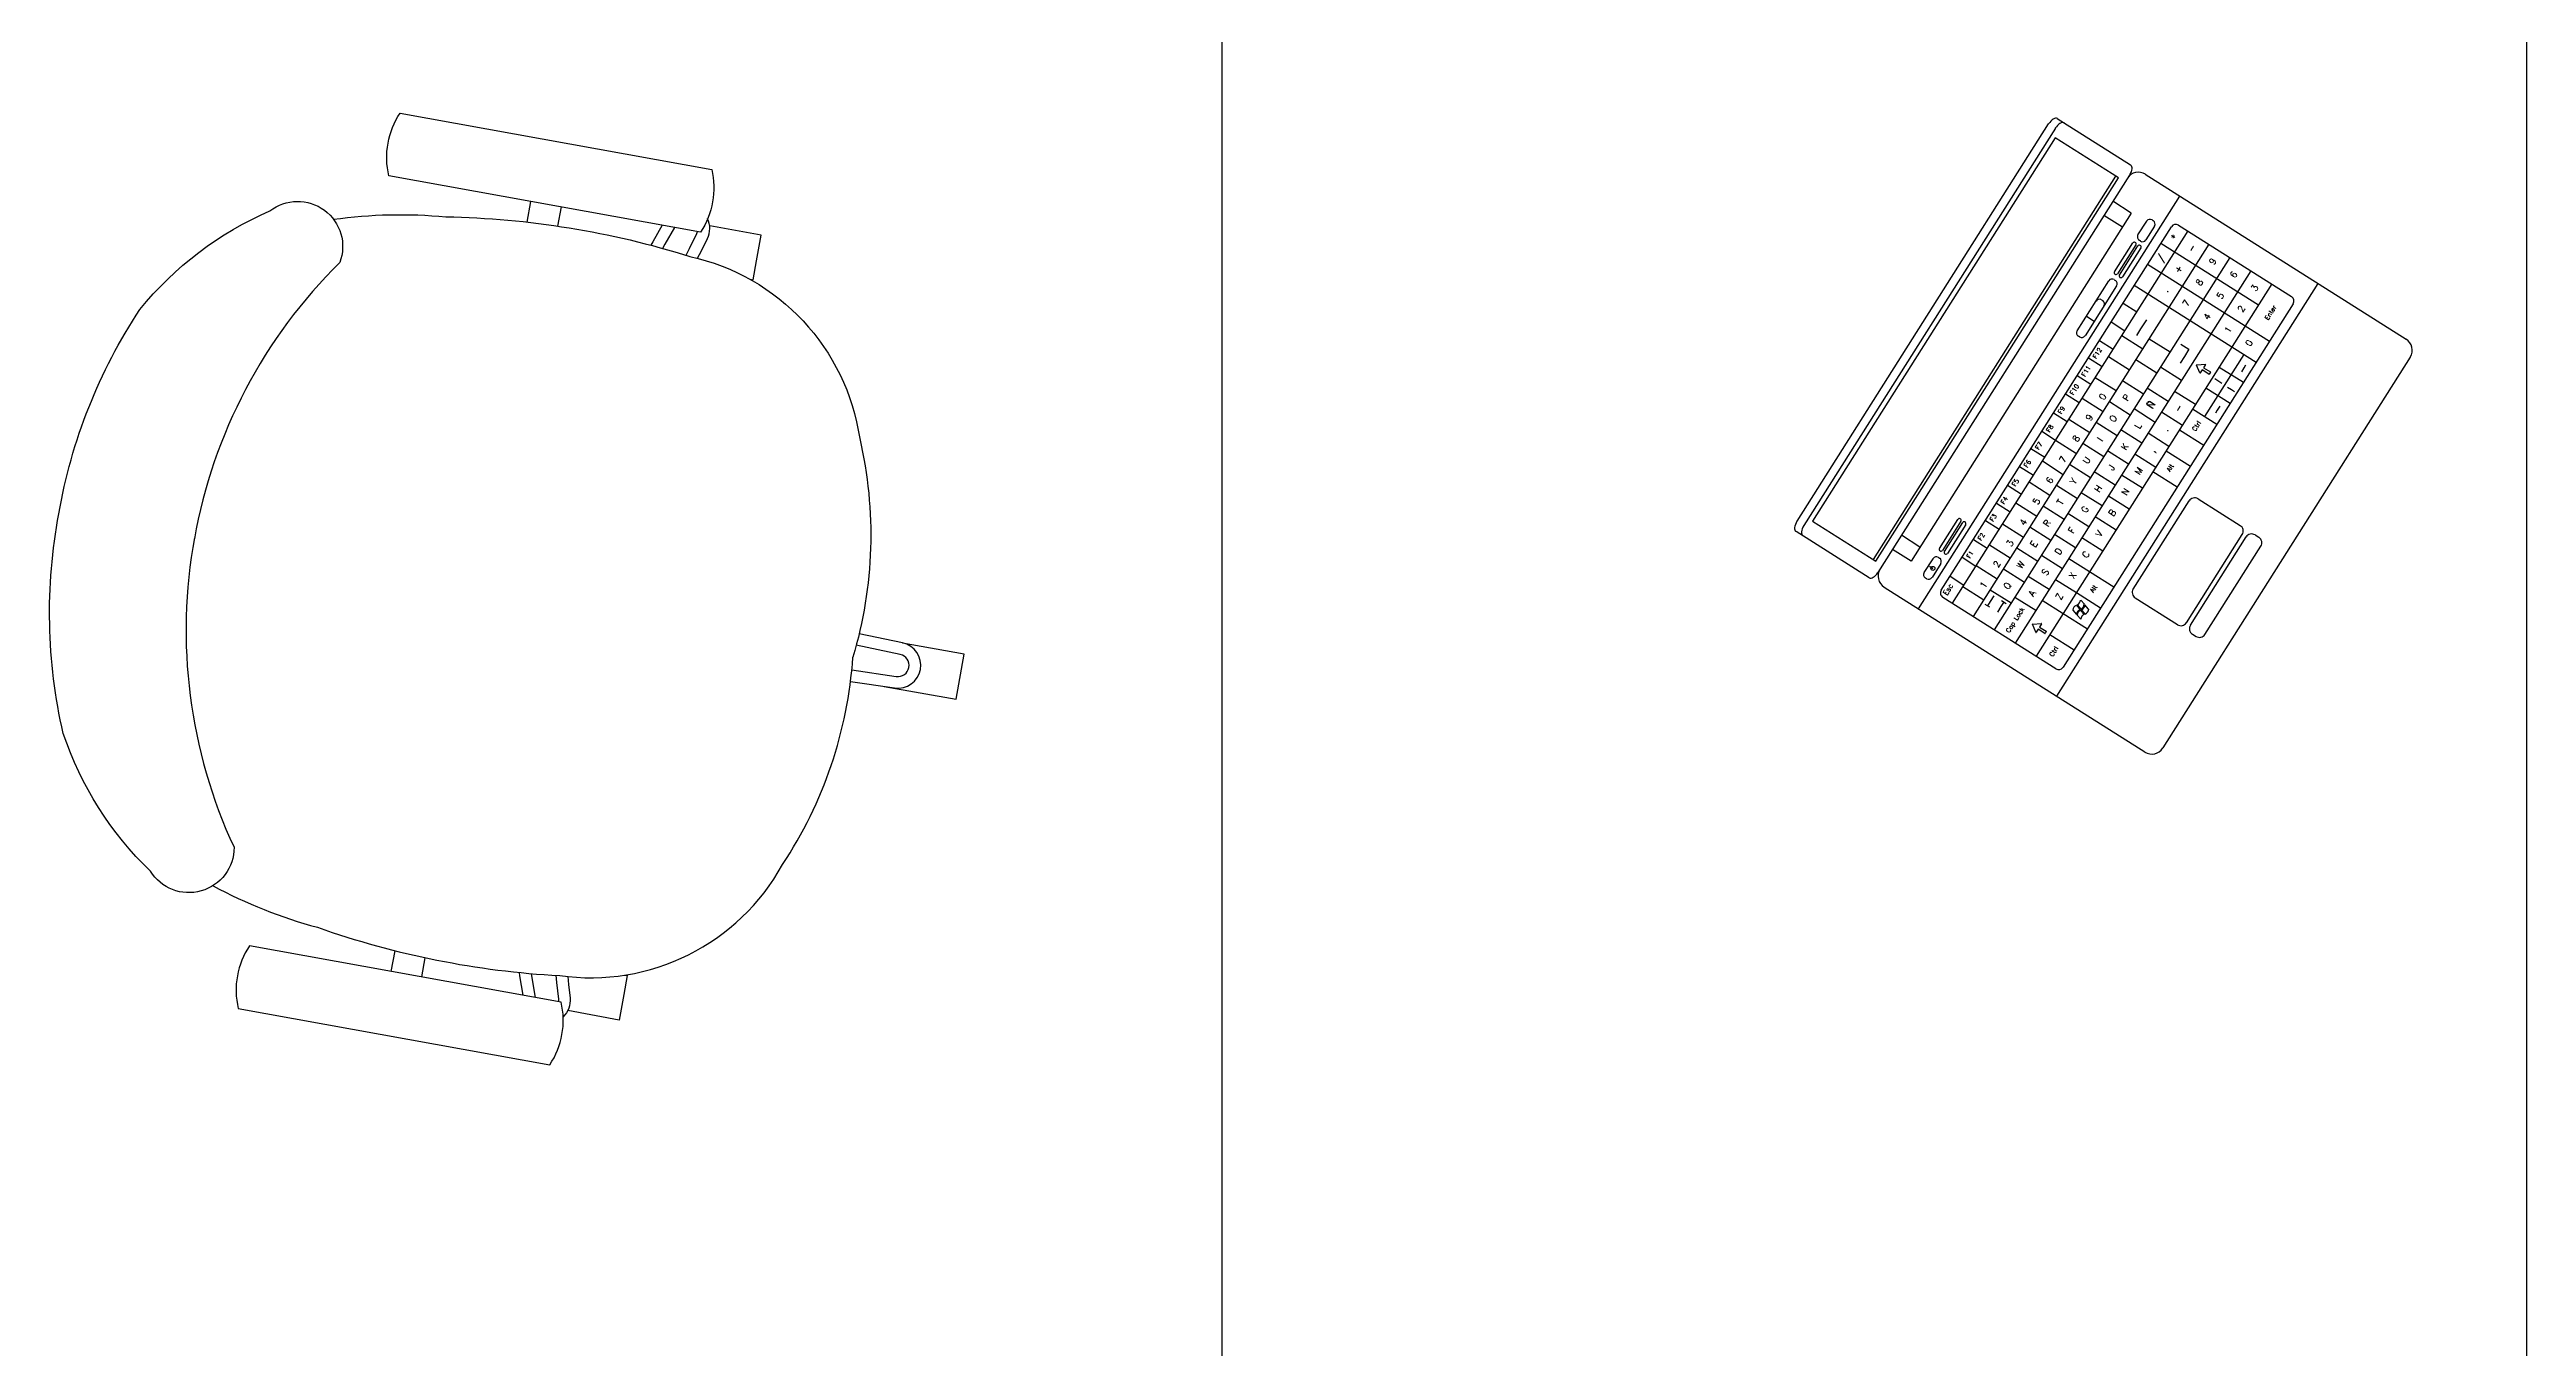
# Model space of a CAD drawing. Header units: millimetres. Extents: x 515 to 43442, y -1882 to 9936.
# Drawn here: x 16446.1 to 16635.9, y 1600.3 to 1699.9 of the extents above; entities that cross this region are included whole.
import ezdxf
from ezdxf.enums import TextEntityAlignment as Align

# ---------------------------------------------------------------- set-up
doc = ezdxf.new("R2010")
doc.units = ezdxf.units.MM
doc.layers.add('ARREDI_LINEE', color=33, linetype='Continuous', lineweight=9)
doc.styles.add('Romand', font='romand.shx', dxfattribs={"bigfont": '@extfont2.shx'})

# ---------------------------------------------------------------- blocks, each defined once
blk = doc.blocks.new('A$Cb0c9be81')
at = {"color": 0, "lineweight": -2}
for p, q in [((-58.33, 25.09), (-44.99, 44.62)), ((-43.6, 44.88), (-14.32, 24.87)), ((-18.57, 16.88), (-49.5, 38.02)), ((-54.35, 27.49), (-48.56, 35.95)), ((-49.58, 34.47), (-21.69, 15.4)), ((-48, 36.06), (-20.78, 17.44)), ((-53, 26.09), (-48.01, 33.39)), ((-51.43, 25.02), (-45.2, 34.14)), ((-50.65, 32.9), (-22.76, 13.83)), ((-49.87, 23.94), (-43.63, 33.07)), ((-43.23, 32.13), (-43.45, 32.28)), ((-30.39, 32.52), (-30.21, 32.79)), ((-22.91, 28.4), (-29.51, 32.92)), ((-51.72, 31.33), (-23.83, 12.27)), ((-39.6, 28.98), (-44.25, 32.16)), ((-43.36, 30.22), (-42.12, 32.03)), ((-42.94, 31.93), (-43.23, 32.13)), ((-41.8, 30.81), (-41.6, 31.1)), ((-41.79, 29.15), (-40.55, 30.96)), ((-41.6, 31.1), (-41.45, 31.32)), ((-33.31, 28.24), (-31.15, 31.4)), ((-23.85, 27.02), (-30.46, 31.53)), ((-23.66, 27.31), (-30.26, 31.82)), ((-52.79, 29.76), (-24.9, 10.7)), ((-43.6, 28.52), (-43.61, 29.17)), ((-43.58, 29.19), (-43.35, 29.03)), ((-42.96, 28.73), (-43.57, 28.5)), ((-43.35, 29.03), (-43.01, 29.53)), ((-42.84, 29.42), (-43.18, 28.92)), ((-43.18, 28.92), (-42.96, 28.76)), ((-42.98, 29.53), (-42.85, 29.44)), ((-42.3, 30.08), (-42.46, 29.86)), ((-42.1, 30.37), (-42.3, 30.08)), ((-40.35, 30.16), (-40.06, 29.96)), ((-40.22, 28.07), (-38.98, 29.89)), ((-40.06, 29.96), (-39.84, 29.81)), ((-38.66, 27), (-37.42, 28.82)), ((-25.64, 6.54), (-56.57, 27.68)), ((-27.01, 8.32), (-54.24, 26.94)), ((-53.87, 28.19), (-25.98, 9.13)), ((-45.21, 27.35), (-44.8, 27.95)), ((-44.8, 27.95), (-44.26, 27.58)), ((-44.26, 27.58), (-43.77, 27.24)), ((-43.53, 25.73), (-42.46, 27.3)), ((-41.64, 26.74), (-40.57, 28.31)), ((-40.07, 25.67), (-39, 27.24)), ((-37.09, 25.93), (-35.85, 27.75)), ((-35.52, 24.86), (-34.28, 26.68)), ((-26.58, 23.03), (-33.18, 27.55)), ((-22.96, 27.44), (-22.78, 27.71)), ((-54.82, 25.48), (-54.76, 25.57)), ((-53.71, 24.36), (-54.74, 25.07)), ((-54.34, 25.65), (-53.3, 24.94)), ((-47.18, 24.77), (-46.5, 24.31)), ((-45.72, 24.93), (-44.65, 26.5)), ((-44.16, 23.86), (-43.08, 25.43)), ((-41.96, 24.66), (-40.89, 26.23)), ((-40.94, 24.72), (-40.88, 24.73)), ((-40.92, 24.71), (-40.94, 24.72)), ((-40.92, 24.79), (-40.64, 25.21)), ((-40.9, 24.78), (-40.92, 24.79)), ((-40.89, 24.72), (-40.92, 24.71)), ((-40.66, 25.13), (-40.9, 24.78)), ((-40.84, 24.68), (-40.89, 24.72)), ((-40.88, 24.73), (-40.83, 24.7)), ((-40.81, 24.6), (-40.84, 24.68)), ((-40.83, 24.7), (-40.79, 24.62)), ((-40.65, 24.61), (-40.66, 25.13)), ((-40.36, 25.02), (-40.65, 24.61)), ((-40.64, 25.21), (-40.63, 24.68)), ((-40.63, 24.68), (-40.38, 25.03)), ((-40.4, 23.59), (-39.32, 25.16)), ((-40.38, 25.03), (-40.36, 25.02)), ((-38.5, 24.6), (-37.43, 26.16)), ((-36.94, 23.52), (-35.86, 25.09)), ((-23.72, 26.32), (-25.88, 23.16)), ((-62.84, 18.5), (-59.09, 23.98)), ((-58.12, 23.03), (-61.36, 18.29)), ((-58.32, 23.87), (-28.55, 3.52)), ((-58.27, 22.81), (-29.56, 3.18)), ((-29.41, 3.4), (-58.12, 23.03)), ((-55.4, 23.91), (-56.35, 22.53)), ((-55.4, 23.91), (-29.33, 6.09)), ((-54.34, 23.19), (-55.29, 21.8)), ((-53.23, 24.53), (-53.29, 24.44)), ((-50.93, 22.46), (-53.11, 23.95)), ((-52.96, 24.17), (-50.78, 22.68)), ((-50.68, 22.83), (-52.86, 24.31)), ((-52.71, 24.54), (-50.53, 23.05)), ((-48.52, 23.03), (-47.82, 24.06)), ((-47.11, 22.06), (-46.4, 23.09)), ((-46.5, 24.31), (-46.01, 23.97)), ((-46.04, 22.84), (-44.97, 24.41)), ((-44.47, 21.77), (-43.4, 23.34)), ((-42.59, 22.79), (-41.52, 24.35)), ((-41.02, 21.72), (-39.95, 23.28)), ((-40.76, 24.57), (-40.81, 24.6)), ((-40.79, 24.62), (-40.75, 24.59)), ((-40.69, 24.58), (-40.76, 24.57)), ((-40.75, 24.59), (-40.71, 24.59)), ((-40.71, 24.59), (-40.69, 24.58)), ((-38.83, 22.52), (-37.76, 24.09)), ((-37.26, 21.45), (-36.19, 23.01)), ((-35.37, 22.45), (-34.3, 24.02)), ((-33.8, 21.38), (-32.73, 22.95)), ((-27.4, 3.95), (-14.06, 23.48)), ((-50.34, 22.42), (-50.28, 22.51)), ((-46.52, 19.45), (-50.27, 22.01)), ((-49.86, 22.59), (-46.12, 20.03)), ((-48.83, 21.39), (-48.77, 21.48)), ((-45.73, 21.12), (-45.02, 22.15)), ((-44.43, 20.23), (-43.73, 21.26)), ((-42.9, 20.7), (-41.83, 22.27)), ((-41.34, 19.63), (-40.27, 21.2)), ((-39.46, 20.64), (-38.38, 22.21)), ((-37.89, 19.57), (-36.82, 21.14)), ((-35.69, 20.37), (-34.62, 21.94)), ((-32.23, 20.31), (-31.16, 21.88)), ((-28.03, 19.74), (-26.79, 21.55)), ((-47.62, 20.2), (-47.22, 20.78)), ((-46.04, 19.62), (-46.1, 19.52)), ((-43.09, 19.32), (-42.39, 20.35)), ((-41.72, 18.37), (-41.01, 19.41)), ((-39.77, 18.56), (-38.7, 20.13)), ((-38.2, 17.49), (-37.13, 19.06)), ((-36.32, 18.5), (-35.25, 20.07)), ((-34.75, 17.43), (-33.68, 19)), ((-34.13, 19.3), (-33.06, 20.87)), ((-32.56, 18.23), (-31.49, 19.8)), ((-30.67, 19.24), (-29.6, 20.81)), ((-29.1, 18.17), (-28.03, 19.74)), ((-26.46, 18.67), (-25.22, 20.48)), ((-25.55, 19.25), (-25.88, 18.98)), ((-25.17, 19.56), (-25.49, 19.29)), ((-25.13, 19.01), (-24.8, 19.28)), ((-24.77, 19.21), (-25.09, 18.94)), ((-24.89, 17.59), (-23.65, 19.41)), ((-32.69, -2.53), (-62.46, 17.82)), ((-62.11, 18.33), (-32.34, -2.03)), ((-61.36, 18.29), (-32.65, -1.34)), ((-40.3, 17.4), (-39.59, 18.44)), ((-38.92, 16.46), (-38.21, 17.49)), ((-36.64, 16.42), (-35.56, 17.98)), ((-33.19, 16.36), (-32.11, 17.93)), ((-30.99, 17.16), (-29.92, 18.73)), ((-29.43, 16.09), (-28.35, 17.66)), ((-27.53, 17.1), (-26.46, 18.67)), ((-25.97, 16.03), (-24.89, 17.59)), ((-25.51, 18.69), (-25.18, 18.97)), ((-25.15, 18.9), (-25.48, 18.63)), ((-25.12, 18.34), (-24.79, 18.61)), ((-24.74, 18.66), (-24.41, 18.93)), ((-23.33, 16.52), (-22.09, 18.34)), ((-37.62, 15.58), (-36.92, 16.61)), ((-36.28, 14.66), (-35.58, 15.69)), ((-35.07, 15.34), (-34, 16.91)), ((-33.5, 14.27), (-32.43, 15.84)), ((-31.62, 15.29), (-30.55, 16.86)), ((-30.05, 14.22), (-28.98, 15.79)), ((-27.86, 15.02), (-26.79, 16.59)), ((-20.67, 16.89), (-26.46, 8.43)), ((-26.29, 13.95), (-25.22, 15.52)), ((-24.17, 15.24), (-24.18, 15.89)), ((-24.15, 15.91), (-23.92, 15.75)), ((-23.53, 15.45), (-24.15, 15.22)), ((-23.92, 15.75), (-23.58, 16.25)), ((-23.42, 16.14), (-23.76, 15.64)), ((-23.76, 15.64), (-23.53, 15.48)), ((-23.55, 16.25), (-23.42, 16.16)), ((-34.87, 13.69), (-34.16, 14.72)), ((-33.53, 12.78), (-32.82, 13.81)), ((-31.94, 13.2), (-30.86, 14.77)), ((-30.37, 12.13), (-29.3, 13.7)), ((-28.49, 13.15), (-27.41, 14.71)), ((-26.92, 12.07), (-25.85, 13.64)), ((-32.23, 11.89), (-31.53, 12.92)), ((-30.81, 10.92), (-30.11, 11.95)), ((-28.8, 11.06), (-27.73, 12.63)), ((-27.23, 9.99), (-26.16, 11.56)), ((-26.43, 12.33), (-26.01, 12.05)), ((-25.79, 13.26), (-26.03, 12.92)), ((-26.01, 12.05), (-25.69, 11.83)), ((-25.6, 12.87), (-25.91, 13.09)), ((-25.57, 12), (-25.81, 11.66)), ((-25.18, 12.59), (-25.6, 12.87)), ((-30.22, 8.3), (-32.39, 9.79)), ((-32.24, 10.01), (-30.06, 8.52)), ((-29.97, 8.67), (-32.14, 10.15)), ((-31.99, 10.38), (-29.81, 8.89)), ((-29.48, 10.01), (-28.77, 11.04)), ((-28.06, 9.04), (-27.35, 10.07)), ((-29.52, 8.19), (-29.46, 8.28)), ((-28.41, 7.07), (-29.45, 7.78)), ((-29.05, 8.36), (-28.01, 7.65)), ((-28.89, 7.48), (-28.71, 7.74)), ((-30.38, 6.81), (-31.33, 5.42)), ((-29.33, 6.09), (-30.27, 4.7)), ((-27.93, 7.24), (-27.99, 7.14)), ((-32.65, -1.34), (-29.41, 3.4)), ((-28.17, 2.84), (-31.91, -2.64))]:
    blk.add_line(p, q, dxfattribs=at)
blk.add_circle((-28.71, 7.74), 0.155, dxfattribs=at)
for centre, radius, start, end in [((-44.16, 44.05), 1, 55.6444, 145.6444), ((-48.23, 35.73), 0.4, 55.6444, 145.6444), ((-29.98, 32.23), 0.5, 145.6444, 235.6444), ((-29.79, 32.51), 0.5, 55.6444, 145.6444), ((-30.74, 31.12), 0.5, 55.6444, 145.6444), ((-43.59, 29.17), 0.02, 55.6444, 180.6444), ((-43.58, 28.52), 0.02, 180.6444, 290.6444), ((-42.99, 29.52), 0.02, 55.6444, 145.6444), ((-42.97, 28.75), 0.02, 290.6444, 55.6444), ((-42.86, 29.43), 0.02, 325.6444, 55.6444), ((-54.01, 27.27), 0.4, 145.6444, 235.6444), ((-32.9, 27.96), 0.5, 145.6444, 235.6444), ((-24.14, 26.6), 0.5, 325.6444, 55.6444), ((-23.37, 27.72), 0.5, 235.6444, 325.6444), ((-23.19, 27.99), 0.5, 325.6444, 55.6444), ((-57.51, 24.53), 1, 145.6444, 235.6444), ((-54.57, 25.31), 0.3, 145.6444, 235.6444), ((-54.51, 25.4), 0.3, 55.6444, 145.6444), ((-53.47, 24.7), 0.3, 325.6444, 55.6444), ((-14.88, 24.04), 1, 325.6444, 55.6444), ((-53.54, 24.61), 0.3, 235.6444, 325.6444), ((-53.03, 24.06), 0.134, 145.6444, 235.6444), ((-53.03, 24.06), 0.134, 55.6444, 145.6444), ((-52.78, 24.43), 0.134, 145.6444, 235.6444), ((-52.78, 24.43), 0.134, 55.6444, 145.6444), ((-50.61, 22.94), 0.134, 235.6444, 325.6444), ((-50.61, 22.94), 0.134, 325.6444, 55.6444), ((-26.3, 23.44), 0.5, 235.6444, 325.6444), ((-50.86, 22.57), 0.134, 235.6444, 325.6444), ((-50.86, 22.57), 0.134, 325.6444, 55.6444), ((-50.1, 22.25), 0.3, 145.6444, 235.6444), ((-50.03, 22.34), 0.3, 55.6444, 145.6444), ((-48.58, 21.22), 0.3, 145.6444, 235.6444), ((-48.52, 21.31), 0.3, 55.6444, 145.6444), ((-46.35, 19.69), 0.3, 235.6444, 325.6444), ((-46.29, 19.78), 0.3, 325.6444, 55.6444), ((-25.6, 18.8), 0.446, 21.2371, 83.6073), ((-25.54, 18.85), 0.446, 21.2371, 83.6073), ((-25.21, 19.12), 0.446, 21.2371, 83.6073), ((-24.37, 19.34), 0.412, 197.7167, 264.8643), ((-25.93, 18.53), 0.446, 21.2371, 83.6073), ((-25.09, 18.75), 0.412, 197.7167, 264.8643), ((-24.75, 19.02), 0.412, 197.7167, 264.8643), ((-24.7, 19.07), 0.412, 197.7167, 264.8643), ((-21, 17.11), 0.4, 325.6444, 55.6444), ((-24.16, 15.89), 0.02, 55.6444, 180.6444), ((-24.15, 15.24), 0.02, 180.6444, 290.6444), ((-23.57, 16.24), 0.02, 55.6444, 145.6444), ((-23.54, 15.47), 0.02, 290.6444, 55.6444), ((-23.43, 16.15), 0.02, 325.6444, 55.6444), ((-32.32, 9.9), 0.134, 145.6444, 235.6444), ((-32.32, 9.9), 0.134, 55.6444, 145.6444), ((-32.07, 10.26), 0.134, 145.6444, 235.6444), ((-32.07, 10.26), 0.134, 55.6444, 145.6444), ((-30.14, 8.41), 0.134, 235.6444, 325.6444), ((-30.14, 8.41), 0.134, 325.6444, 55.6444), ((-29.89, 8.78), 0.134, 235.6444, 325.6444), ((-29.89, 8.78), 0.134, 325.6444, 55.6444), ((-29.28, 8.02), 0.3, 145.6444, 235.6444), ((-29.22, 8.11), 0.3, 55.6444, 145.6444), ((-28.18, 7.4), 0.3, 325.6444, 55.6444), ((-26.79, 8.65), 0.4, 235.6444, 325.6444), ((-28.24, 7.31), 0.3, 235.6444, 325.6444), ((-28.23, 4.52), 1, 235.6444, 325.6444)]:
    blk.add_arc(centre, radius, start, end, dxfattribs=at)
at = {"color": 0, "lineweight": -2, "extrusion": (0, 0, -1)}
blk.add_ellipse((-58.52, 23.58), major_axis=(-0.578, 0.395), ratio=0.5, start_param=0, end_param=1.570796, dxfattribs=at)
at = {"color": 0, "lineweight": -2}
for centre, major_axis, start_param, end_param in [((-61.91, 18.61), (0.578, -0.395), 3.141593, 4.712389), ((-62.26, 18.11), (0.578, -0.395), 3.141593, 4.712389), ((-28.74, 3.23), (0.578, -0.395), 0, 1.570796), ((-32.49, -2.25), (-0.578, 0.395), 1.570796, 3.141593), ((-32.14, -1.74), (-0.578, 0.395), 1.570796, 3.141593)]:
    blk.add_ellipse(centre, major_axis=major_axis, ratio=0.5, start_param=start_param, end_param=end_param, dxfattribs=at)
at = {"color": 0, "lineweight": -2, "style": 'Romand'}
for s, height, p in [('Enter', 0.35, (-47.39, 34.3)), ('3', 0.5, (-49.33, 33.15)), ('2', 0.5, (-47.76, 32.07)), ('0', 0.5, (-45.12, 32.57)), ('6', 0.5, (-50.4, 31.58)), ('5', 0.5, (-48.83, 30.51)), ('1', 0.5, (-46.19, 31)), ('-', 0.5, (-52.54, 28.44)), ('9', 0.5, (-51.47, 30.01)), ('8', 0.5, (-49.9, 28.94)), ('4', 0.5, (-47.26, 29.43)), ('Ctrl', 0.35, (-38.9, 28.32)), ('*', 0.5, (-53.43, 27.14)), ('+', 0.5, (-50.98, 27.37)), ('7', 0.5, (-48.34, 27.87)), ('-', 0.5, (-40.32, 26.99)), ('/', 0.5, (-51.87, 26.07)), ('.', 0.5, (-49.41, 26.3)), ('.', 0.5, (-38.75, 25.92)), (',', 0.5, (-37.18, 24.84)), ('Alt', 0.35, (-35.77, 26.18)), ('P', 0.5, (-41.27, 23.03)), ('L', 0.5, (-39.08, 23.84)), ('K', 0.5, (-37.51, 22.77)), ('M', 0.5, (-35.62, 23.77)), ('N', 0.5, (-34.05, 22.7)), ('0', 0.5, (-41.4, 21.21)), ('O', 0.5, (-39.7, 21.96)), ('I', 0.5, (-38.14, 20.89)), ('J', 0.5, (-35.94, 21.69)), ('H', 0.5, (-34.37, 20.62)), ('B', 0.5, (-32.48, 21.63)), ('9', 0.5, (-39.84, 20.14)), ('8', 0.5, (-38.27, 19.07)), ('U', 0.5, (-36.57, 19.82)), ('G', 0.5, (-32.81, 19.55)), ('V', 0.5, (-30.92, 20.56)), ('C', 0.5, (-29.35, 19.49)), ('Alt', 0.35, (-26.71, 19.99)), ('7', 0.5, (-36.7, 18)), ('6', 0.5, (-35.14, 16.93)), ('Y', 0.5, (-35, 18.75)), ('T', 0.5, (-33.43, 17.68)), ('F', 0.5, (-31.24, 18.48)), ('D', 0.5, (-29.67, 17.41)), ('X', 0.5, (-27.78, 18.42)), ('Z', 0.5, (-26.21, 17.35)), ('Ctrl', 0.35, (-22.01, 16.77)), ('5', 0.5, (-33.57, 15.86)), ('R', 0.5, (-31.87, 16.61)), ('E', 0.5, (-30.3, 15.54)), ('S', 0.5, (-28.11, 16.34)), ('A', 0.5, (-26.54, 15.27)), ('4', 0.5, (-32, 14.79)), ('3', 0.5, (-30.43, 13.72)), ('W', 0.5, (-28.73, 14.47)), ('Q', 0.5, (-27.17, 13.39)), ('Cap Lock', 0.35, (-24.53, 13.89)), ('2', 0.5, (-28.87, 12.65)), ('1', 0.5, (-27.3, 11.57))]:
    blk.add_text(s, height=height, rotation=145.6444, dxfattribs=at).set_placement(p, align=Align.MIDDLE_CENTER)
for s, height, p in [('F12', 0.35, (-44.39, 20.68)), ('F11', 0.35, (-43.05, 19.77)), ('F10', 0.35, (-41.67, 18.83)), ('F9', 0.35, (-40.25, 17.86)), ('F8', 0.35, (-38.88, 16.92)), ('F7', 0.35, (-37.58, 16.03)), ('F6', 0.35, (-36.24, 15.11)), ('F5', 0.35, (-34.82, 14.14)), ('F4', 0.35, (-33.49, 13.23)), ('F3', 0.35, (-32.19, 12.34)), ('F2', 0.35, (-30.77, 11.37)), ('F1', 0.35, (-29.43, 10.46)), ('Esc', 0.4, (-26.68, 8.58))]:
    blk.add_text(s, height=height, rotation=145.6444, dxfattribs=at).set_placement(p, align=Align.MIDDLE_LEFT)

msp = doc.modelspace()

# ---------------------------------------------------------------- linework, layer by layer
at = {"layer": 'ARREDI_LINEE', "lineweight": -2, "transparency": 33554687}
for p, q in [((16535.92, 1722.36), (16535.92, 1538.43)), ((16635.92, 1722.36), (16635.92, 1538.43)), ((16482.94, 1688.3), (16482.66, 1686.71)), ((16485.29, 1687.87), (16485.02, 1686.4)), ((16472.27, 1629.25), (16472.56, 1630.84)), ((16474.62, 1628.83), (16474.88, 1630.3))]:
    msp.add_line(p, q, dxfattribs=at)
for points in [[(16496.83, 1690.75, -0.207753), (16495.97, 1685.94), (16472.09, 1690.26, -0.207753), (16472.95, 1695.07)], [(16484.42, 1622.09, 0.207753), (16485.29, 1626.9), (16461.41, 1631.22, 0.207753), (16460.54, 1626.41)]]:
    msp.add_lwpolyline(points, format="xyb", close=True, dxfattribs=at)
for points in [[(16457.19, 1662.51, 0.155221), (16460.22, 1638.77, -0.75956), (16453.81, 1636.94, -0.12086), (16447.13, 1647.49, -0.103151), (16446.79, 1664.35, -0.103151), (16453, 1680.01, -0.12086), (16462.96, 1687.57, -0.75956), (16468.32, 1683.61, 0.155221), (16457.18, 1662.43)], [(16467.85, 1686.93, -0.057489), (16476.46, 1687.12, -0.071475), (16495.15, 1684.08, -0.311745), (16508.17, 1670.12, -0.130308), (16507.65, 1653.34)], [(16493.04, 1686.47), (16492.31, 1685.19, -0.491323)], [(16493.98, 1686.3), (16493.24, 1685.02, -0.491323)], [(16495.12, 1684.68), (16495.7, 1685.85, 0.040993), (16495.75, 1685.98)], [(16496.04, 1684.52), (16496.5, 1685.45, 0.22938), (16496.52, 1686.98)], [(16492.31, 1685.19), (16492.16, 1684.94, -0.491323)], [(16493.24, 1685.02), (16493.06, 1684.7, -0.491323)], [(16494.86, 1684.17), (16495.12, 1684.68, 0.971301)], [(16495.75, 1683.94), (16496.04, 1684.52, 0.971301)], [(16507.47, 1651.49), (16510.84, 1650.99, 0.971301), (16511.46, 1654.44), (16508.13, 1655.14, -0.491323)], [(16507.57, 1652.38), (16510.97, 1651.87, 0.971301), (16511.28, 1653.56), (16507.91, 1654.27, -0.491323)], [(16458.61, 1635.82, 0.057489), (16466.61, 1632.63, 0.071475), (16485.18, 1628.93, 0.311745), (16502.26, 1637.45, 0.130308), (16507.65, 1653.35)], [(16482.13, 1628.91), (16482.09, 1629.17, 0.491323)], [(16482.38, 1627.43), (16482.13, 1628.91, 0.491323)], [(16483.07, 1628.75), (16483.01, 1629.08, 0.491323)], [(16484.89, 1628.95), (16484.94, 1628.41, -0.971301)], [(16485.8, 1628.86), (16485.86, 1628.24, -0.971301)], [(16483.32, 1627.26), (16483.07, 1628.75, 0.491323)], [(16484.94, 1628.41), (16485.08, 1627.11, -0.049806), (16485.08, 1626.94)], [(16485.86, 1628.24), (16485.97, 1627.2, -0.230699), (16485.45, 1625.76)]]:
    msp.add_lwpolyline(points, format="xyb", dxfattribs=at)
for points in [[(16500.27, 1683.75), (16500.62, 1685.7), (16496.68, 1686.42)], [(16499.74, 1682.34), (16500, 1682.29), (16500.27, 1683.75)], [(16510.06, 1651.11), (16515.57, 1650.12), (16516.19, 1653.57), (16511.46, 1654.42)], [(16490.18, 1628.97), (16490.36, 1628.94), (16490.09, 1627.48)], [(16490.09, 1627.48), (16489.74, 1625.52), (16485.8, 1626.24)]]:
    msp.add_lwpolyline(points, dxfattribs=at)

# ---------------------------------------------------------------- block references
at = {"layer": 'ARREDI_LINEE', "lineweight": -2, "transparency": 33554687, "rotation": 272.0422119358215}
msp.add_blockref('A$Cb0c9be81', (16583.71, 1631.19), dxfattribs=at)

doc.saveas('drawing.dxf')
